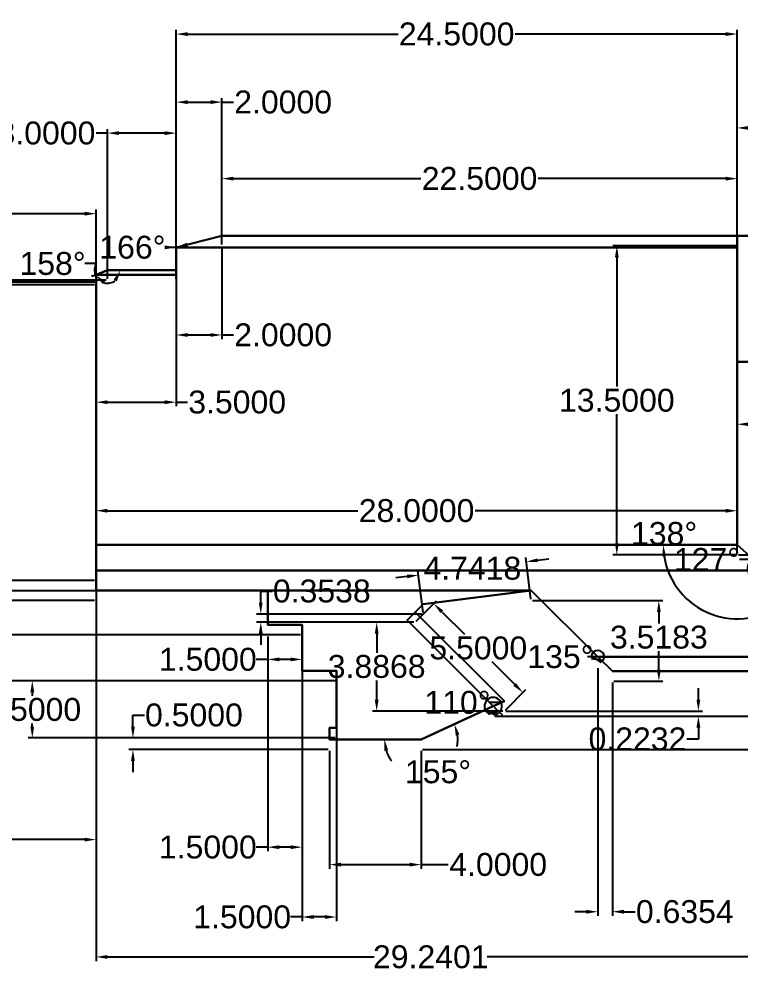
# Model space of a CAD drawing. Header units: inches. Extents: x 161 to 274, y 48 to 90.
# Drawn here: x 218.05 to 249.57, y 48.15 to 89.79 of the extents above; entities that cross this region are included whole.
import ezdxf

# ---------------------------------------------------------------- set-up
doc = ezdxf.new("R2010")
doc.units = ezdxf.units.IN
doc.header["$MEASUREMENT"] = 0
doc.layers.add('Barrel', color=120, linetype='Continuous')
doc.layers.add('Measurements', color=254, linetype='Continuous')
doc.styles.get("Standard").update_dxf_attribs({"font": 'arial.ttf'})
doc.dimstyles.get("Standard").update_dxf_attribs({"dimtxt": 1, "dimasz": 0.5, "dimexe": 0.18, "dimexo": 0.0625, "dimgap": 0.09, "dimtad": 0, "dimtih": 1, "dimtoh": 1, "dimdec": 4, "dimzin": 0, "dimdsep": 46, "dimtxsty": 'Standard', "dimcen": 0.09, "dimadec": 0, "dimazin": 0, "dimtfac": 1, "dimtdec": 4, "dimtofl": 0, "dimtmove": 0, "dimatfit": 3, "dimfxl": 1, "dimtolj": 1, "dimtzin": 0, "dimarcsym": 0})

# ---------------------------------------------------------------- blocks, each defined once
blk = doc.blocks.new('*D2')
at = {"layer": 'Defpoints', "color": 0, "transparency": 16777216}
for p in [(161.41, 64.624, 17.115), (221.41, 64.624, 17.115), (221.41, 53.933)]:
    blk.add_point(p, dxfattribs=at)
at = {"layer": 'Measurements', "color": 0, "lineweight": -2, "transparency": 16777216}
for p, q in [((161.41, 64.561), (161.41, 53.753)), ((221.41, 64.561), (221.41, 53.753)), ((161.91, 53.933), (188.855, 53.933)), ((220.91, 53.933), (193.965, 53.933))]:
    blk.add_line(p, q, dxfattribs=at)
at = {"layer": 'Measurements', "color": 0, "transparency": 16777216}
for points in [[(161.91, 54.016), (161.91, 53.849), (161.41, 53.933)], [(220.91, 54.016), (220.91, 53.849), (221.41, 53.933)]]:
    blk.add_solid(points, dxfattribs=at)
at = {"layer": 'Measurements', "color": 0, "transparency": 16777216, "insert": (191.41, 53.933), "char_height": 1, "attachment_point": 5}
blk.add_mtext('\\A1;60.0000', dxfattribs=at)
blk = doc.blocks.new('*D4')
at = {"layer": 'Defpoints', "color": 0, "transparency": 16777216}
for p in [(221.41, 81.282), (161.41, 78.124, 17.115), (221.41, 78.124, 17.115)]:
    blk.add_point(p, dxfattribs=at)
at = {"layer": 'Measurements', "color": 0, "lineweight": -2, "transparency": 16777216}
for p, q in [((161.41, 78.186), (161.41, 81.462)), ((161.91, 81.282), (188.855, 81.282)), ((220.91, 81.282), (193.965, 81.282)), ((221.41, 78.186), (221.41, 81.462))]:
    blk.add_line(p, q, dxfattribs=at)
at = {"layer": 'Measurements', "color": 0, "transparency": 16777216}
for points in [[(161.91, 81.365), (161.91, 81.198), (161.41, 81.282)], [(220.91, 81.365), (220.91, 81.198), (221.41, 81.282)]]:
    blk.add_solid(points, dxfattribs=at)
at = {"layer": 'Measurements', "color": 0, "transparency": 16777216, "insert": (191.41, 81.282), "char_height": 1, "attachment_point": 5}
blk.add_mtext('\\A1;60.0000', dxfattribs=at)
blk = doc.blocks.new('*D5')
at = {"layer": 'Defpoints', "color": 0, "transparency": 16777216}
for p in [(221.91, 78.374, 17.115), (215.329, 78.174), (221.41, 78.174, 17.115)]:
    blk.add_point(p, dxfattribs=at)
at = {"layer": 'Measurements', "color": 0, "lineweight": -2, "transparency": 16777216}
for p, q in [((215.329, 78.874), (215.329, 79.374)), ((221.847, 78.374), (215.149, 78.374)), ((221.347, 78.174), (215.149, 78.174)), ((215.329, 77.674), (215.329, 77.174)), ((215.329, 77.174), (214.829, 77.174))]:
    blk.add_line(p, q, dxfattribs=at)
at = {"layer": 'Measurements', "color": 0, "transparency": 16777216}
for points in [[(215.246, 78.874), (215.413, 78.874), (215.329, 78.374)], [(215.246, 77.674), (215.413, 77.674), (215.329, 78.174)]]:
    blk.add_solid(points, dxfattribs=at)
at = {"layer": 'Measurements', "color": 0, "transparency": 16777216, "insert": (212.665, 77.174), "char_height": 1, "attachment_point": 5}
blk.add_mtext('\\A1;0.2000', dxfattribs=at)
blk = doc.blocks.new('*D6')
at = {"layer": 'Defpoints', "color": 0, "transparency": 16777216}
for p in [(221.91, 84.801), (221.91, 78.374, 17.115), (224.91, 78.374, 17.115)]:
    blk.add_point(p, dxfattribs=at)
at = {"layer": 'Measurements', "color": 0, "lineweight": -2, "transparency": 16777216}
for p, q in [((221.91, 78.436), (221.91, 84.981)), ((224.91, 78.436), (224.91, 84.981)), ((221.91, 84.801), (221.41, 84.801)), ((224.41, 84.801), (222.41, 84.801))]:
    blk.add_line(p, q, dxfattribs=at)
at = {"layer": 'Measurements', "color": 0, "transparency": 16777216}
for points in [[(222.41, 84.884), (222.41, 84.718), (221.91, 84.801)], [(224.41, 84.884), (224.41, 84.718), (224.91, 84.801)]]:
    blk.add_solid(points, dxfattribs=at)
at = {"layer": 'Measurements', "color": 0, "transparency": 16777216, "insert": (219.246, 84.801), "char_height": 1, "attachment_point": 5}
blk.add_mtext('\\A1;3.0000', dxfattribs=at)
blk = doc.blocks.new('*D7')
at = {"layer": 'Defpoints', "color": 0, "transparency": 16777216}
for p in [(226.91, 79.874, 17.115), (224.91, 79.374, 17.115), (226.91, 75.982)]:
    blk.add_point(p, dxfattribs=at)
at = {"layer": 'Measurements', "color": 0, "lineweight": -2, "transparency": 16777216}
for p, q in [((226.91, 79.811), (226.91, 75.802)), ((224.91, 79.311), (224.91, 75.802)), ((225.41, 75.982), (226.41, 75.982)), ((226.91, 75.982), (227.41, 75.982))]:
    blk.add_line(p, q, dxfattribs=at)
at = {"layer": 'Measurements', "color": 0, "transparency": 16777216}
for points in [[(225.41, 76.065), (225.41, 75.899), (224.91, 75.982)], [(226.41, 76.065), (226.41, 75.899), (226.91, 75.982)]]:
    blk.add_solid(points, dxfattribs=at)
at = {"layer": 'Measurements', "color": 0, "transparency": 16777216, "insert": (229.582, 75.982), "char_height": 1, "attachment_point": 5}
blk.add_mtext('\\A1;2.0000', dxfattribs=at)
blk = doc.blocks.new('*D8')
at = {"layer": 'Defpoints', "color": 0, "transparency": 16777216}
for p in [(221.41, 78.174, 17.115), (224.91, 78.174, 17.115), (224.91, 73.045)]:
    blk.add_point(p, dxfattribs=at)
at = {"layer": 'Measurements', "color": 0, "lineweight": -2, "transparency": 16777216}
for p, q in [((221.41, 78.111), (221.41, 72.865)), ((224.91, 78.111), (224.91, 72.865)), ((221.91, 73.045), (224.41, 73.045)), ((224.91, 73.045), (225.41, 73.045))]:
    blk.add_line(p, q, dxfattribs=at)
at = {"layer": 'Measurements', "color": 0, "transparency": 16777216}
for points in [[(221.91, 73.128), (221.91, 72.962), (221.41, 73.045)], [(224.41, 73.128), (224.41, 72.962), (224.91, 73.045)]]:
    blk.add_solid(points, dxfattribs=at)
at = {"layer": 'Measurements', "color": 0, "transparency": 16777216, "insert": (227.574, 73.045), "char_height": 1, "attachment_point": 5}
blk.add_mtext('\\A1;3.5000', dxfattribs=at)
blk = doc.blocks.new('*D9')
at = {"layer": 'Defpoints', "color": 0, "transparency": 16777216}
for p in [(249.41, 89.13), (224.91, 79.374, 17.115), (249.41, 79.374, 17.115)]:
    blk.add_point(p, dxfattribs=at)
at = {"layer": 'Measurements', "color": 0, "lineweight": -2, "transparency": 16777216}
for p, q in [((224.91, 79.436), (224.91, 89.31)), ((225.41, 89.13), (234.599, 89.13)), ((248.91, 89.13), (239.721, 89.13)), ((249.41, 79.436), (249.41, 89.31))]:
    blk.add_line(p, q, dxfattribs=at)
at = {"layer": 'Measurements', "color": 0, "transparency": 16777216}
for points in [[(225.41, 89.213), (225.41, 89.046), (224.91, 89.13)], [(248.91, 89.213), (248.91, 89.046), (249.41, 89.13)]]:
    blk.add_solid(points, dxfattribs=at)
at = {"layer": 'Measurements', "color": 0, "transparency": 16777216, "insert": (237.16, 89.13), "char_height": 1, "attachment_point": 5}
blk.add_mtext('\\A1;24.5000', dxfattribs=at)
blk = doc.blocks.new('*D10')
at = {"layer": 'Defpoints', "color": 0, "transparency": 16777216}
for p in [(226.91, 86.156), (226.91, 79.874, 17.115), (224.91, 79.374, 17.115)]:
    blk.add_point(p, dxfattribs=at)
at = {"layer": 'Measurements', "color": 0, "lineweight": -2, "transparency": 16777216}
for p, q in [((224.91, 79.436), (224.91, 86.336)), ((226.91, 79.936), (226.91, 86.336)), ((225.41, 86.156), (226.41, 86.156)), ((226.91, 86.156), (227.41, 86.156))]:
    blk.add_line(p, q, dxfattribs=at)
at = {"layer": 'Measurements', "color": 0, "transparency": 16777216}
for points in [[(225.41, 86.24), (225.41, 86.073), (224.91, 86.156)], [(226.41, 86.24), (226.41, 86.073), (226.91, 86.156)]]:
    blk.add_solid(points, dxfattribs=at)
at = {"layer": 'Measurements', "color": 0, "transparency": 16777216, "insert": (229.582, 86.156), "char_height": 1, "attachment_point": 5}
blk.add_mtext('\\A1;2.0000', dxfattribs=at)
blk = doc.blocks.new('*D11')
at = {"layer": 'Defpoints', "color": 0, "transparency": 16777216}
for p in [(226.91, 82.814), (226.91, 79.874, 17.115), (249.41, 79.874, 17.115)]:
    blk.add_point(p, dxfattribs=at)
at = {"layer": 'Measurements', "color": 0, "lineweight": -2, "transparency": 16777216}
for p, q in [((226.91, 79.936), (226.91, 82.994)), ((249.41, 79.936), (249.41, 82.994)), ((227.41, 82.814), (235.599, 82.814)), ((248.91, 82.814), (240.721, 82.814))]:
    blk.add_line(p, q, dxfattribs=at)
at = {"layer": 'Measurements', "color": 0, "transparency": 16777216}
for points in [[(227.41, 82.897), (227.41, 82.73), (226.91, 82.814)], [(248.91, 82.897), (248.91, 82.73), (249.41, 82.814)]]:
    blk.add_solid(points, dxfattribs=at)
at = {"layer": 'Measurements', "color": 0, "transparency": 16777216, "insert": (238.16, 82.814), "char_height": 1, "attachment_point": 5}
blk.add_mtext('\\A1;22.5000', dxfattribs=at)
blk = doc.blocks.new('*D12')
at = {"layer": 'Defpoints', "color": 0, "transparency": 16777216}
for p in [(252.41, 85.029), (249.41, 79.874, 17.115), (252.41, 79.874, 17.115)]:
    blk.add_point(p, dxfattribs=at)
at = {"layer": 'Measurements', "color": 0, "lineweight": -2, "transparency": 16777216}
for p, q in [((249.41, 79.936), (249.41, 85.209)), ((249.91, 85.029), (251.91, 85.029)), ((252.41, 79.936), (252.41, 85.209)), ((252.41, 85.029), (252.91, 85.029))]:
    blk.add_line(p, q, dxfattribs=at)
at = {"layer": 'Measurements', "color": 0, "transparency": 16777216}
for points in [[(249.91, 85.112), (249.91, 84.945), (249.41, 85.029)], [(251.91, 85.112), (251.91, 84.945), (252.41, 85.029)]]:
    blk.add_solid(points, dxfattribs=at)
at = {"layer": 'Measurements', "color": 0, "transparency": 16777216, "insert": (255.074, 85.029), "char_height": 1, "attachment_point": 5}
blk.add_mtext('\\A1;3.0000', dxfattribs=at)
blk = doc.blocks.new('*D16')
at = {"layer": 'Defpoints', "color": 0, "transparency": 16777216}
for p in [(249.41, 74.374, 17.115), (251.41, 74.374, 17.115), (251.41, 72.081)]:
    blk.add_point(p, dxfattribs=at)
at = {"layer": 'Measurements', "color": 0, "lineweight": -2, "transparency": 16777216}
for p, q in [((249.41, 74.311), (249.41, 71.901)), ((251.41, 74.311), (251.41, 71.901)), ((249.91, 72.081), (250.91, 72.081)), ((251.41, 72.081), (251.91, 72.081))]:
    blk.add_line(p, q, dxfattribs=at)
at = {"layer": 'Measurements', "color": 0, "transparency": 16777216}
for points in [[(249.91, 72.164), (249.91, 71.998), (249.41, 72.081)], [(250.91, 72.164), (250.91, 71.998), (251.41, 72.081)]]:
    blk.add_solid(points, dxfattribs=at)
at = {"layer": 'Measurements', "color": 0, "transparency": 16777216, "insert": (254.082, 72.081), "char_height": 1, "attachment_point": 5}
blk.add_mtext('\\A1;2.0000', dxfattribs=at)
blk = doc.blocks.new('*D17')
at = {"layer": 'Defpoints', "color": 0, "transparency": 16777216}
for p in [(249.41, 79.874), (244.155, 66.374), (249.41, 66.374, 17.115)]:
    blk.add_point(p, dxfattribs=at)
at = {"layer": 'Measurements', "color": 0, "lineweight": -2, "transparency": 16777216}
for p, q in [((249.347, 79.874), (243.975, 79.874)), ((244.155, 79.374), (244.155, 73.725)), ((244.155, 66.874), (244.155, 72.523)), ((249.347, 66.374), (243.975, 66.374))]:
    blk.add_line(p, q, dxfattribs=at)
at = {"layer": 'Measurements', "color": 0, "transparency": 16777216}
for points in [[(244.072, 79.374), (244.238, 79.374), (244.155, 79.874)], [(244.072, 66.874), (244.238, 66.874), (244.155, 66.374)]]:
    blk.add_solid(points, dxfattribs=at)
at = {"layer": 'Measurements', "color": 0, "transparency": 16777216, "insert": (244.155, 73.124), "char_height": 1, "attachment_point": 5}
blk.add_mtext('\\A1;13.5000', dxfattribs=at)
blk = doc.blocks.new('*D18')
at = {"layer": 'Defpoints', "color": 0, "transparency": 16777216}
for p in [(249.41, 68.303), (221.41, 66.374, 17.115), (249.41, 66.374, 17.115)]:
    blk.add_point(p, dxfattribs=at)
at = {"layer": 'Measurements', "color": 0, "lineweight": -2, "transparency": 16777216}
for p, q in [((221.41, 66.436), (221.41, 68.483)), ((221.91, 68.303), (232.849, 68.303)), ((248.91, 68.303), (237.971, 68.303)), ((249.41, 66.436), (249.41, 68.483))]:
    blk.add_line(p, q, dxfattribs=at)
at = {"layer": 'Measurements', "color": 0, "transparency": 16777216}
for points in [[(221.91, 68.386), (221.91, 68.219), (221.41, 68.303)], [(248.91, 68.386), (248.91, 68.219), (249.41, 68.303)]]:
    blk.add_solid(points, dxfattribs=at)
at = {"layer": 'Measurements', "color": 0, "transparency": 16777216, "insert": (235.41, 68.303), "char_height": 1, "attachment_point": 5}
blk.add_mtext('\\A1;28.0000', dxfattribs=at)
blk = doc.blocks.new('*D19')
at = {"layer": 'Defpoints', "color": 0, "transparency": 16777216}
for p in [(221.41, 65.261, 17.115), (250.65, 65.261, 17.115), (250.65, 48.807)]:
    blk.add_point(p, dxfattribs=at)
at = {"layer": 'Measurements', "color": 0, "lineweight": -2, "transparency": 16777216}
for p, q in [((221.41, 65.198), (221.41, 48.627)), ((250.65, 65.198), (250.65, 48.627)), ((221.91, 48.807), (233.564, 48.807)), ((250.15, 48.807), (238.496, 48.807))]:
    blk.add_line(p, q, dxfattribs=at)
at = {"layer": 'Measurements', "color": 0, "transparency": 16777216}
for points in [[(221.91, 48.89), (221.91, 48.723), (221.41, 48.807)], [(250.15, 48.89), (250.15, 48.723), (250.65, 48.807)]]:
    blk.add_solid(points, dxfattribs=at)
at = {"layer": 'Measurements', "color": 0, "transparency": 16777216, "insert": (236.03, 48.807), "char_height": 1, "attachment_point": 5}
blk.add_mtext('\\A1;29.2401', dxfattribs=at)
blk = doc.blocks.new('*D20')
at = {"layer": 'Defpoints', "color": 0, "transparency": 16777216}
for p in [(249.41, 66.374, 17.115), (250.65, 65.261, 17.115), (262.549, 65.261)]:
    blk.add_point(p, dxfattribs=at)
at = {"layer": 'Measurements', "color": 0, "lineweight": -2, "transparency": 16777216}
for p, q in [((262.549, 66.874), (262.549, 67.374)), ((249.472, 66.374), (262.729, 66.374)), ((250.712, 65.261), (262.729, 65.261)), ((262.549, 64.761), (262.549, 64.261)), ((262.549, 64.261), (262.049, 64.261))]:
    blk.add_line(p, q, dxfattribs=at)
at = {"layer": 'Measurements', "color": 0, "transparency": 16777216}
for points in [[(262.466, 66.874), (262.632, 66.874), (262.549, 66.374)], [(262.466, 64.761), (262.632, 64.761), (262.549, 65.261)]]:
    blk.add_solid(points, dxfattribs=at)
at = {"layer": 'Measurements', "color": 0, "transparency": 16777216, "insert": (259.931, 64.261), "char_height": 1, "attachment_point": 5}
blk.add_mtext('\\A1;1.1133', dxfattribs=at)
blk = doc.blocks.new('*D24')
at = {"layer": 'Defpoints', "color": 0, "transparency": 16777216}
for p in [(243.325, 61.484, 17.115), (243.961, 60.856, 17.119), (243.961, 50.781)]:
    blk.add_point(p, dxfattribs=at)
at = {"layer": 'Measurements', "color": 0, "lineweight": -2, "transparency": 16777216}
for p, q in [((243.325, 61.421), (243.325, 50.601)), ((243.961, 60.793), (243.961, 50.601)), ((242.825, 50.781), (242.325, 50.781)), ((244.461, 50.781), (244.961, 50.781))]:
    blk.add_line(p, q, dxfattribs=at)
at = {"layer": 'Measurements', "color": 0, "transparency": 16777216}
for points in [[(242.825, 50.865), (242.825, 50.698), (243.325, 50.781)], [(244.461, 50.865), (244.461, 50.698), (243.961, 50.781)]]:
    blk.add_solid(points, dxfattribs=at)
at = {"layer": 'Measurements', "color": 0, "transparency": 16777216, "insert": (247.124, 50.781), "char_height": 1, "attachment_point": 5}
blk.add_mtext('\\A1;0.6354', dxfattribs=at)
blk = doc.blocks.new('*D27')
at = {"layer": 'Defpoints', "color": 0, "transparency": 16777216}
for p in [(240.41, 64.374, 17.115), (243.961, 60.856, 17.119), (245.99, 60.856)]:
    blk.add_point(p, dxfattribs=at)
at = {"layer": 'Measurements', "color": 0, "lineweight": -2, "transparency": 16777216}
for p, q in [((240.472, 64.374), (246.17, 64.374)), ((245.99, 63.874), (245.99, 63.374)), ((245.99, 61.356), (245.99, 62.172)), ((244.023, 60.856), (246.17, 60.856))]:
    blk.add_line(p, q, dxfattribs=at)
at = {"layer": 'Measurements', "color": 0, "transparency": 16777216}
for points in [[(245.907, 63.874), (246.074, 63.874), (245.99, 64.374)], [(245.907, 61.356), (246.074, 61.356), (245.99, 60.856)]]:
    blk.add_solid(points, dxfattribs=at)
at = {"layer": 'Measurements', "color": 0, "transparency": 16777216, "insert": (245.99, 62.773), "char_height": 1, "attachment_point": 5}
blk.add_mtext('\\A1;3.5183', dxfattribs=at)
blk = doc.blocks.new('*D28')
at = {"layer": 'Defpoints', "color": 0, "transparency": 16777216}
for p in [(203.476, 65.261), (221.41, 65.261, 17.115), (221.41, 64.374, 17.115)]:
    blk.add_point(p, dxfattribs=at)
at = {"layer": 'Measurements', "color": 0, "lineweight": -2, "transparency": 16777216}
for p, q in [((203.476, 65.761), (203.476, 66.261)), ((203.476, 66.261), (203.976, 66.261)), ((221.347, 65.261), (203.296, 65.261)), ((221.347, 64.374), (203.296, 64.374)), ((203.476, 63.874), (203.476, 63.374))]:
    blk.add_line(p, q, dxfattribs=at)
at = {"layer": 'Measurements', "color": 0, "transparency": 16777216}
for points in [[(203.393, 65.761), (203.559, 65.761), (203.476, 65.261)], [(203.393, 63.874), (203.559, 63.874), (203.476, 64.374)]]:
    blk.add_solid(points, dxfattribs=at)
at = {"layer": 'Measurements', "color": 0, "transparency": 16777216, "insert": (206.142, 66.261), "char_height": 1, "attachment_point": 5}
blk.add_mtext('\\A1;0.8867', dxfattribs=at)
blk = doc.blocks.new('*D30')
at = {"layer": 'Defpoints', "color": 0, "transparency": 16777216}
for p in [(228.91, 62.874), (230.41, 62.874, 17.116), (228.91, 61.806)]:
    blk.add_point(p, dxfattribs=at)
at = {"layer": 'Measurements', "color": 0, "lineweight": -2, "transparency": 16777216}
for p, q in [((228.91, 62.811), (228.91, 61.626)), ((230.41, 62.811), (230.41, 61.626)), ((228.91, 61.806), (228.41, 61.806)), ((229.91, 61.806), (229.41, 61.806))]:
    blk.add_line(p, q, dxfattribs=at)
at = {"layer": 'Measurements', "color": 0, "transparency": 16777216}
for points in [[(229.41, 61.89), (229.41, 61.723), (228.91, 61.806)], [(229.91, 61.89), (229.91, 61.723), (230.41, 61.806)]]:
    blk.add_solid(points, dxfattribs=at)
at = {"layer": 'Measurements', "color": 0, "transparency": 16777216, "insert": (226.293, 61.806), "char_height": 1, "attachment_point": 5}
blk.add_mtext('\\A1;1.5000', dxfattribs=at)
blk = doc.blocks.new('*D31')
at = {"layer": 'Defpoints', "color": 0, "transparency": 16777216}
for p in [(210.606, 62.874), (230.41, 62.874, 17.116), (230.41, 60.874, 17.116)]:
    blk.add_point(p, dxfattribs=at)
at = {"layer": 'Measurements', "color": 0, "lineweight": -2, "transparency": 16777216}
for p, q in [((210.606, 63.374), (210.606, 63.874)), ((230.347, 62.874), (210.426, 62.874)), ((230.347, 60.874), (210.426, 60.874)), ((210.606, 60.374), (210.606, 59.874))]:
    blk.add_line(p, q, dxfattribs=at)
at = {"layer": 'Measurements', "color": 0, "transparency": 16777216}
for points in [[(210.523, 63.374), (210.69, 63.374), (210.606, 62.874)], [(210.523, 60.374), (210.69, 60.374), (210.606, 60.874)]]:
    blk.add_solid(points, dxfattribs=at)
at = {"layer": 'Measurements', "color": 0, "transparency": 16777216, "insert": (210.606, 61.874), "char_height": 1, "attachment_point": 5}
blk.add_mtext('\\A1;2.0000', dxfattribs=at)
blk = doc.blocks.new('*D32')
at = {"layer": 'Defpoints', "color": 0, "transparency": 16777216}
for p in [(228.91, 62.874, 17.116), (230.41, 62.874, 17.116), (230.41, 53.602)]:
    blk.add_point(p, dxfattribs=at)
at = {"layer": 'Measurements', "color": 0, "lineweight": -2, "transparency": 16777216}
for p, q in [((228.91, 62.811), (228.91, 53.422)), ((230.41, 62.811), (230.41, 53.422)), ((228.91, 53.602), (228.41, 53.602)), ((229.91, 53.602), (229.41, 53.602))]:
    blk.add_line(p, q, dxfattribs=at)
at = {"layer": 'Measurements', "color": 0, "transparency": 16777216}
for points in [[(229.41, 53.685), (229.41, 53.518), (228.91, 53.602)], [(229.91, 53.685), (229.91, 53.518), (230.41, 53.602)]]:
    blk.add_solid(points, dxfattribs=at)
at = {"layer": 'Measurements', "color": 0, "transparency": 16777216, "insert": (226.293, 53.602), "char_height": 1, "attachment_point": 5}
blk.add_mtext('\\A1;1.5000', dxfattribs=at)
blk = doc.blocks.new('*D33')
at = {"layer": 'Defpoints', "color": 0, "transparency": 16777216}
for p in [(230.41, 60.874), (231.91, 60.874, 17.116), (231.91, 50.551)]:
    blk.add_point(p, dxfattribs=at)
at = {"layer": 'Measurements', "color": 0, "lineweight": -2, "transparency": 16777216}
for p, q in [((230.41, 60.811), (230.41, 50.371)), ((231.91, 60.811), (231.91, 50.371)), ((230.41, 50.551), (229.91, 50.551)), ((231.41, 50.551), (230.91, 50.551))]:
    blk.add_line(p, q, dxfattribs=at)
at = {"layer": 'Measurements', "color": 0, "transparency": 16777216}
for points in [[(230.91, 50.634), (230.91, 50.468), (230.41, 50.551)], [(231.41, 50.634), (231.41, 50.468), (231.91, 50.551)]]:
    blk.add_solid(points, dxfattribs=at)
at = {"layer": 'Measurements', "color": 0, "transparency": 16777216, "insert": (227.793, 50.551), "char_height": 1, "attachment_point": 5}
blk.add_mtext('\\A1;1.5000', dxfattribs=at)
blk = doc.blocks.new('*D34')
at = {"layer": 'Defpoints', "color": 0, "transparency": 16777216}
for p in [(218.627, 60.874), (231.91, 60.874, 17.116), (231.91, 58.374, 17.116)]:
    blk.add_point(p, dxfattribs=at)
at = {"layer": 'Measurements', "color": 0, "lineweight": -2, "transparency": 16777216}
for p, q in [((231.847, 60.874), (218.447, 60.874)), ((218.627, 60.374), (218.627, 60.213)), ((218.627, 58.874), (218.627, 59.012)), ((231.847, 58.374), (218.447, 58.374))]:
    blk.add_line(p, q, dxfattribs=at)
at = {"layer": 'Measurements', "color": 0, "transparency": 16777216}
for points in [[(218.543, 60.374), (218.71, 60.374), (218.627, 60.874)], [(218.543, 58.874), (218.71, 58.874), (218.627, 58.374)]]:
    blk.add_solid(points, dxfattribs=at)
at = {"layer": 'Measurements', "color": 0, "transparency": 16777216, "insert": (218.627, 59.613), "char_height": 1, "attachment_point": 5}
blk.add_mtext('\\A1;2.5000', dxfattribs=at)
blk = doc.blocks.new('*D35')
at = {"layer": 'Defpoints', "color": 0, "transparency": 16777216}
for p in [(223.022, 58.374), (231.61, 58.374, 17.116), (231.61, 57.874, 17.116)]:
    blk.add_point(p, dxfattribs=at)
at = {"layer": 'Measurements', "color": 0, "lineweight": -2, "transparency": 16777216}
for p, q in [((223.022, 58.874), (223.022, 59.374)), ((223.022, 59.374), (223.522, 59.374)), ((231.547, 58.374), (222.842, 58.374)), ((231.547, 57.874), (222.842, 57.874)), ((223.022, 57.374), (223.022, 56.874))]:
    blk.add_line(p, q, dxfattribs=at)
at = {"layer": 'Measurements', "color": 0, "transparency": 16777216}
for points in [[(222.939, 58.874), (223.105, 58.874), (223.022, 58.374)], [(222.939, 57.374), (223.105, 57.374), (223.022, 57.874)]]:
    blk.add_solid(points, dxfattribs=at)
at = {"layer": 'Measurements', "color": 0, "transparency": 16777216, "insert": (225.686, 59.374), "char_height": 1, "attachment_point": 5}
blk.add_mtext('\\A1;0.5000', dxfattribs=at)
blk = doc.blocks.new('*D36')
at = {"layer": 'Defpoints', "color": 0, "transparency": 16777216}
for p in [(231.61, 57.874, 17.116), (235.61, 57.874, 17.116), (235.61, 52.84)]:
    blk.add_point(p, dxfattribs=at)
at = {"layer": 'Measurements', "color": 0, "lineweight": -2, "transparency": 16777216}
for p, q in [((231.61, 57.811), (231.61, 52.66)), ((235.61, 57.811), (235.61, 52.66)), ((232.11, 52.84), (235.11, 52.84)), ((235.61, 52.84), (236.789, 52.84))]:
    blk.add_line(p, q, dxfattribs=at)
at = {"layer": 'Measurements', "color": 0, "transparency": 16777216}
for points in [[(232.11, 52.923), (232.11, 52.756), (231.61, 52.84)], [(235.11, 52.923), (235.11, 52.756), (235.61, 52.84)]]:
    blk.add_solid(points, dxfattribs=at)
at = {"layer": 'Measurements', "color": 0, "transparency": 16777216, "insert": (238.973, 52.84), "char_height": 1, "attachment_point": 5}
blk.add_mtext('\\A1;4.0000', dxfattribs=at)
blk = doc.blocks.new('*D37')
at = {"layer": 'Defpoints', "color": 0, "transparency": 16777216}
for p in [(238.758, 59.326, 17.116), (253.653, 59.326), (235.61, 57.874, 17.116)]:
    blk.add_point(p, dxfattribs=at)
at = {"layer": 'Measurements', "color": 0, "lineweight": -2, "transparency": 16777216}
for p, q in [((253.653, 59.826), (253.653, 60.326)), ((238.821, 59.326), (253.833, 59.326)), ((235.672, 57.874), (253.833, 57.874)), ((253.653, 57.374), (253.653, 56.874))]:
    blk.add_line(p, q, dxfattribs=at)
at = {"layer": 'Measurements', "color": 0, "transparency": 16777216}
for points in [[(253.57, 59.826), (253.737, 59.826), (253.653, 59.326)], [(253.57, 57.374), (253.737, 57.374), (253.653, 57.874)]]:
    blk.add_solid(points, dxfattribs=at)
at = {"layer": 'Measurements', "color": 0, "transparency": 16777216, "insert": (253.653, 58.635), "char_height": 1, "attachment_point": 5}
blk.add_mtext('\\A1;1.4517', dxfattribs=at)
blk = doc.blocks.new('*D38')
at = {"layer": 'Defpoints', "color": 0, "transparency": 16777216}
for p in [(239.242, 59.549, 17.116), (247.717, 59.549), (238.758, 59.326, 17.116)]:
    blk.add_point(p, dxfattribs=at)
at = {"layer": 'Measurements', "color": 0, "lineweight": -2, "transparency": 16777216}
for p, q in [((247.717, 60.049), (247.717, 60.549)), ((239.305, 59.549), (247.897, 59.549)), ((238.821, 59.326), (247.897, 59.326)), ((247.717, 58.826), (247.717, 58.326)), ((247.717, 58.326), (247.217, 58.326))]:
    blk.add_line(p, q, dxfattribs=at)
at = {"layer": 'Measurements', "color": 0, "transparency": 16777216}
for points in [[(247.633, 60.049), (247.8, 60.049), (247.717, 59.549)], [(247.633, 58.826), (247.8, 58.826), (247.717, 59.326)]]:
    blk.add_solid(points, dxfattribs=at)
at = {"layer": 'Measurements', "color": 0, "transparency": 16777216, "insert": (245.056, 58.326), "char_height": 1, "attachment_point": 5}
blk.add_mtext('\\A1;0.2232', dxfattribs=at)
blk = doc.blocks.new('*D39')
at = {"layer": 'Defpoints', "color": 0, "transparency": 16777216}
for p in [(235.351, 63.436, 17.116), (233.667, 59.549), (239.242, 59.549, 17.116)]:
    blk.add_point(p, dxfattribs=at)
at = {"layer": 'Measurements', "color": 0, "lineweight": -2, "transparency": 16777216}
for p, q in [((235.288, 63.436), (233.487, 63.436)), ((233.667, 62.936), (233.667, 62.093)), ((233.667, 60.049), (233.667, 60.891)), ((239.18, 59.549), (233.487, 59.549))]:
    blk.add_line(p, q, dxfattribs=at)
at = {"layer": 'Measurements', "color": 0, "transparency": 16777216}
for points in [[(233.584, 62.936), (233.751, 62.936), (233.667, 63.436)], [(233.584, 60.049), (233.751, 60.049), (233.667, 59.549)]]:
    blk.add_solid(points, dxfattribs=at)
at = {"layer": 'Measurements', "color": 0, "transparency": 16777216, "insert": (233.667, 61.492), "char_height": 1, "attachment_point": 5}
blk.add_mtext('\\A1;3.8868', dxfattribs=at)
blk = doc.blocks.new('*D40')
at = {"layer": 'Defpoints', "color": 0, "transparency": 16777216}
for p in [(235.704, 63.789, 17.116), (228.604, 63.436), (235.351, 63.436, 17.116)]:
    blk.add_point(p, dxfattribs=at)
at = {"layer": 'Measurements', "color": 0, "lineweight": -2, "transparency": 16777216}
for p, q in [((228.604, 64.289), (228.604, 64.789)), ((228.604, 64.789), (229.104, 64.789)), ((235.642, 63.789), (228.424, 63.789)), ((235.288, 63.436), (228.424, 63.436)), ((228.604, 62.936), (228.604, 62.436))]:
    blk.add_line(p, q, dxfattribs=at)
at = {"layer": 'Measurements', "color": 0, "transparency": 16777216}
for points in [[(228.52, 64.289), (228.687, 64.289), (228.604, 63.789)], [(228.52, 62.936), (228.687, 62.936), (228.604, 63.436)]]:
    blk.add_solid(points, dxfattribs=at)
at = {"layer": 'Measurements', "color": 0, "transparency": 16777216, "insert": (231.27, 64.789), "char_height": 1, "attachment_point": 5}
blk.add_mtext('\\A1;0.3538', dxfattribs=at)
blk = doc.blocks.new('*D43')
at = {"layer": 'Defpoints', "color": 0, "transparency": 16777216}
for p in [(221.41, 66.811, 17.115), (249.41, 66.811, 17.115), (249.41, 66.811, 17.115), (250.65, 65.698, 17.115), (249.526, 63.585)]:
    blk.add_point(p, dxfattribs=at)
at = {"layer": 'Measurements', "color": 0, "lineweight": -2, "transparency": 16777216}
blk.add_line((250.696, 65.656), (251.946, 64.534), dxfattribs=at)
blk.add_arc((249.41, 66.811), 3.228, 188.8829, 309.2003, dxfattribs=at)
at = {"layer": 'Measurements', "color": 0, "transparency": 16777216}
for points in [[(246.137, 66.306), (246.303, 66.319), (246.182, 66.811)], [(251.393, 64.37), (251.508, 64.249), (251.812, 64.655)]]:
    blk.add_solid(points, dxfattribs=at)
at = {"layer": 'Measurements', "color": 0, "transparency": 16777216, "insert": (246.219, 67.302), "char_height": 1, "attachment_point": 5}
blk.add_mtext('\\A1;138°', dxfattribs=at)
blk = doc.blocks.new('*D44')
at = {"layer": 'Defpoints', "color": 0, "transparency": 16777216}
for p in [(221.41, 65.698, 17.115), (250.65, 65.698, 17.115), (250.65, 65.698, 17.115), (250.575, 64.902), (252.461, 63.291, 17.115)]:
    blk.add_point(p, dxfattribs=at)
at = {"layer": 'Measurements', "color": 0, "lineweight": -2, "transparency": 16777216}
blk.add_line((250.007, 66.173), (249.507, 66.173), dxfattribs=at)
for start, end in [(143.5625, 180), (216.4375, 270.5146)]:
    blk.add_arc((250.65, 65.698), 0.8, start, end, dxfattribs=at)
at = {"layer": 'Measurements', "color": 0, "transparency": 16777216}
for points in [[(249.927, 65.197), (250.086, 65.249), (249.85, 65.698)], [(250.63, 64.977), (250.684, 64.819), (251.131, 65.059)]]:
    blk.add_solid(points, dxfattribs=at)
at = {"layer": 'Measurements', "color": 0, "transparency": 16777216, "insert": (248.094, 66.173), "char_height": 1, "attachment_point": 5}
blk.add_mtext('\\A1;127°', dxfattribs=at)
blk = doc.blocks.new('*D45')
at = {"layer": 'Defpoints', "color": 0, "transparency": 16777216}
for p in [(226.91, 80.311, 17.115), (224.91, 79.811), (224.91, 79.811, 17.115), (224.91, 79.811, 17.115), (249.41, 79.811, 17.115)]:
    blk.add_point(p, dxfattribs=at)
at = {"layer": 'Measurements', "color": 0, "lineweight": -2, "transparency": 16777216}
blk.add_line((224.91, 79.811), (224.41, 79.811), dxfattribs=at)
at = {"layer": 'Measurements', "color": 0, "transparency": 16777216}
for points in [[(225.415, 79.852), (225.375, 80.013), (224.91, 79.811)], [(224.41, 79.895), (224.41, 79.728), (224.91, 79.811)]]:
    blk.add_solid(points, dxfattribs=at)
at = {"layer": 'Measurements', "color": 0, "transparency": 16777216, "insert": (222.998, 79.811), "char_height": 1, "attachment_point": 5}
blk.add_mtext('\\A1;166°', dxfattribs=at)
blk = doc.blocks.new('*D46')
at = {"layer": 'Defpoints', "color": 0, "transparency": 16777216}
for p in [(221.91, 78.811, 17.115), (221.91, 78.811, 17.115), (224.91, 78.811, 17.115), (221.41, 78.611, 17.115), (222.252, 78.362)]:
    blk.add_point(p, dxfattribs=at)
at = {"layer": 'Measurements', "color": 0, "lineweight": -2, "transparency": 16777216}
for p, q in [((221.425, 79.1), (220.925, 79.1)), ((221.352, 78.588), (221.218, 78.535))]:
    blk.add_line(p, q, dxfattribs=at)
for start, end in [(149.241, 201.8014), (254.3618, 307.4396)]:
    blk.add_arc((221.91, 78.811), 0.565, start, end, dxfattribs=at)
at = {"layer": 'Measurements', "color": 0, "transparency": 16777216}
for points in [[(222.178, 78.4), (222.328, 78.326), (222.475, 78.811)], [(221.702, 78.206), (221.813, 78.33), (221.386, 78.602)]]:
    blk.add_solid(points, dxfattribs=at)
at = {"layer": 'Measurements', "color": 0, "transparency": 16777216, "insert": (219.512, 79.1), "char_height": 1, "attachment_point": 5}
blk.add_mtext('\\A1;158°', dxfattribs=at)
blk = doc.blocks.new('*D47')
at = {"layer": 'Defpoints', "color": 0, "transparency": 16777216}
for p in [(234.998, 63.519, 17.116), (238.758, 59.763, 17.116), (238.758, 59.763, 17.116), (238.813, 59.385), (235.61, 58.311, 17.116)]:
    blk.add_point(p, dxfattribs=at)
at = {"layer": 'Measurements', "color": 0, "lineweight": -2, "transparency": 16777216}
for p, q in [((239.105, 59.923), (238.605, 59.923)), ((238.802, 59.719), (239.156, 59.366))]:
    blk.add_line(p, q, dxfattribs=at)
for start, end in [(24.7544, 204.7544), (286.5305, 233.2577)]:
    blk.add_arc((238.758, 59.763), 0.382, start, end, dxfattribs=at)
at = {"layer": 'Measurements', "color": 0, "transparency": 16777216}
for points in [[(238.833, 59.321), (238.901, 59.473), (238.411, 59.603)], [(238.524, 59.54), (238.536, 59.374), (239.028, 59.493)]]:
    blk.add_solid(points, dxfattribs=at)
at = {"layer": 'Measurements', "color": 0, "transparency": 16777216, "insert": (237.193, 59.923), "char_height": 1, "attachment_point": 5}
blk.add_mtext('\\A1;110°', dxfattribs=at)
blk = doc.blocks.new('*D48')
at = {"layer": 'Defpoints', "color": 0, "transparency": 16777216}
for p in [(243.325, 61.921, 17.115), (243.325, 61.921, 17.115), (243.326, 61.643), (252.461, 61.921, 17.115), (243.961, 61.293, 17.119)]:
    blk.add_point(p, dxfattribs=at)
at = {"layer": 'Measurements', "color": 0, "lineweight": -2, "transparency": 16777216}
for p, q in [((243.263, 61.921), (242.867, 61.921)), ((243.604, 61.921), (243.104, 61.921))]:
    blk.add_line(p, q, dxfattribs=at)
for start, end in [(360, 180), (307.7383, 187.5976)]:
    blk.add_arc((243.325, 61.921), 0.278, start, end, dxfattribs=at)
at = {"layer": 'Measurements', "color": 0, "transparency": 16777216}
for points in [[(243.076, 61.963), (243.023, 61.805), (243.523, 61.725)], [(243.459, 61.626), (243.532, 61.776), (243.047, 61.921)]]:
    blk.add_solid(points, dxfattribs=at)
at = {"layer": 'Measurements', "color": 0, "transparency": 16777216, "insert": (241.691, 61.921), "char_height": 1, "attachment_point": 5}
blk.add_mtext('\\A1;135°', dxfattribs=at)
blk = doc.blocks.new('*D49')
at = {"layer": 'Defpoints', "color": 0, "transparency": 16777216}
for p in [(234.618, 59.569), (238.758, 59.763, 17.116), (231.61, 58.311, 17.116), (235.61, 58.311, 17.116), (235.61, 58.311, 17.116)]:
    blk.add_point(p, dxfattribs=at)
at = {"layer": 'Measurements', "color": 0, "lineweight": -2, "transparency": 16777216}
for start, end in [(348.8303, 6.7923), (197.9621, 215.9241)]:
    blk.add_arc((235.61, 58.311), 1.601, start, end, dxfattribs=at)
at = {"layer": 'Measurements', "color": 0, "transparency": 16777216}
for points in [[(237.12, 58.478), (237.28, 58.523), (237.064, 58.982)], [(234.004, 57.804), (234.169, 57.83), (234.008, 58.311)]]:
    blk.add_solid(points, dxfattribs=at)
at = {"layer": 'Measurements', "color": 0, "transparency": 16777216, "insert": (236.346, 56.889), "char_height": 1, "attachment_point": 5}
blk.add_mtext('\\A1;155°', dxfattribs=at)
blk = doc.blocks.new('*D51')
at = {"layer": 'Defpoints', "color": 0, "transparency": 16777216}
for p in [(240.198, 66.076), (240.41, 64.374, 17.115), (235.704, 63.789, 17.116)]:
    blk.add_point(p, dxfattribs=at)
at = {"layer": 'Measurements', "color": 0, "lineweight": -2, "transparency": 16777216}
for p, q in [((240.402, 64.436), (240.176, 66.255)), ((240.695, 66.138), (241.191, 66.199)), ((234.997, 65.43), (234.5, 65.368)), ((235.697, 63.851), (235.471, 65.67))]:
    blk.add_line(p, q, dxfattribs=at)
at = {"layer": 'Measurements', "color": 0, "transparency": 16777216}
for points in [[(240.684, 66.22), (240.705, 66.055), (240.198, 66.076)], [(234.986, 65.513), (235.007, 65.347), (235.493, 65.491)]]:
    blk.add_solid(points, dxfattribs=at)
at = {"layer": 'Measurements', "color": 0, "transparency": 16777216, "insert": (237.846, 65.784), "char_height": 1, "attachment_point": 5}
blk.add_mtext('\\A1;4.7418', dxfattribs=at)
blk = doc.blocks.new('*D52')
at = {"layer": 'Defpoints', "color": 0, "transparency": 16777216}
for p in [(236.159, 64.244), (235.351, 63.436, 17.116), (239.242, 59.549, 17.116)]:
    blk.add_point(p, dxfattribs=at)
at = {"layer": 'Measurements', "color": 0, "lineweight": -2, "transparency": 16777216}
for p, q in [((235.395, 63.48), (236.286, 64.372)), ((236.513, 63.891), (237.503, 62.902)), ((239.697, 60.711), (238.706, 61.7)), ((239.286, 59.593), (240.177, 60.485))]:
    blk.add_line(p, q, dxfattribs=at)
at = {"layer": 'Measurements', "color": 0, "transparency": 16777216}
for points in [[(236.572, 63.95), (236.454, 63.832), (236.159, 64.244)], [(239.755, 60.77), (239.638, 60.652), (240.05, 60.358)]]:
    blk.add_solid(points, dxfattribs=at)
at = {"layer": 'Measurements', "color": 0, "transparency": 16777216, "insert": (238.105, 62.301), "char_height": 1, "attachment_point": 5}
blk.add_mtext('\\A1;5.5000', dxfattribs=at)

msp = doc.modelspace()

# ---------------------------------------------------------------- linework, layer by layer
at = {"layer": 'Barrel', "lineweight": -3}
for p, q in [((224.90988, 79.8113), (226.90988, 80.3113)), ((226.90988, 80.3113), (224.90988, 79.8113)), ((226.90988, 80.3113), (249.40988, 80.3113)), ((249.40988, 80.3113), (226.90988, 80.3113)), ((249.40988, 80.3113), (249.40988, 74.8113)), ((249.40988, 74.8113), (249.40988, 80.3113)), ((249.40988, 80.3113), (252.40988, 80.3113)), ((252.40988, 80.3113), (249.40988, 80.3113)), ((224.90988, 78.6113), (224.90988, 79.8113)), ((224.90988, 79.8113), (224.90988, 78.6113)), ((224.90988, 78.6113), (224.90988, 79.8113)), ((224.90988, 79.8113), (249.40988, 79.8113)), ((249.40988, 79.8113), (224.90988, 79.8113)), ((224.90988, 79.8113), (249.40988, 79.8113)), ((249.40988, 79.8113), (224.90988, 79.8113)), ((224.90988, 79.8113), (224.90988, 78.6113)), ((249.40988, 66.8113), (249.40988, 79.8113)), ((249.40988, 79.8113), (249.40988, 66.8113)), ((249.40988, 79.8113), (249.40988, 66.8113)), ((249.40988, 66.8113), (249.40988, 79.8113)), ((221.90988, 78.8113), (221.40988, 78.6113)), ((221.40988, 78.6113), (221.90988, 78.8113)), ((221.90988, 78.8113), (224.90988, 78.8113)), ((224.90988, 78.8113), (221.90988, 78.8113)), ((221.40988, 64.8113), (221.40988, 78.6113)), ((221.40988, 78.6113), (224.90988, 78.6113)), ((224.90988, 78.6113), (221.40988, 78.6113)), ((221.40988, 78.6113), (221.40988, 66.8113)), ((221.40988, 66.8113), (221.40988, 78.6113)), ((221.40988, 78.6113), (224.90988, 78.6113)), ((224.90988, 78.6113), (221.40988, 78.6113)), ((221.40988, 78.6113), (221.40988, 64.8113)), ((221.40988, 78.3613), (221.40988, 64.5613)), ((249.40988, 74.8113), (251.40988, 74.8113)), ((251.40988, 74.8113), (249.40988, 74.8113)), ((249.40988, 66.8113), (221.40988, 66.8113)), ((221.40988, 66.8113), (249.40988, 66.8113)), ((249.40988, 66.8113), (221.40988, 66.8113)), ((221.40988, 66.8113), (249.40988, 66.8113)), ((250.64994, 65.698), (249.40988, 66.8113)), ((249.40988, 66.8113), (250.64994, 65.698)), ((250.64994, 65.698), (221.40988, 65.698)), ((221.40988, 65.698), (250.64994, 65.698)), ((221.40988, 64.8113), (228.90988, 64.8113)), ((228.90988, 64.8113), (221.40988, 64.8113)), ((240.40988, 64.8113), (228.89604, 64.8113, 0.001)), ((228.89604, 64.8113, 0.001), (240.40988, 64.8113)), ((243.32514, 61.92102), (240.40988, 64.8113)), ((240.40988, 64.8113), (243.32514, 61.92102)), ((243.32514, 61.92102), (240.40988, 64.8113)), ((240.40988, 64.8113), (243.32514, 61.92102)), ((252.46059, 61.92102), (243.32514, 61.92102)), ((243.32514, 61.92102), (252.46059, 61.92102)), ((252.46059, 61.92102), (243.32514, 61.92102)), ((243.32514, 61.92102), (243.96055, 61.29301, 0.00334)), ((243.96055, 61.29301, 0.00334), (243.32514, 61.92102)), ((243.32514, 61.92102), (252.46059, 61.92102)), ((243.96055, 61.29301, 0.00334), (252.46055, 61.29352, 0.00447)), ((252.46055, 61.29352, 0.00447), (243.96055, 61.29301, 0.00334))]:
    msp.add_line(p, q, dxfattribs=at)
at = {"layer": 'Barrel'}
for p, q in [((161.40988, 78.3113), (221.40988, 78.3113)), ((161.40988, 64.8113), (221.40988, 64.8113)), ((235.70429, 64.22678, 0.001), (240.40988, 64.8113, 0.001)), ((240.40988, 64.8113, 0.001), (235.70429, 64.22678, 0.001)), ((234.9976, 63.51926, 0.001), (235.70429, 64.22678, 0.001)), ((235.70429, 64.22678, 0.001), (234.9976, 63.51926, 0.001)), ((239.24232, 59.98622, 0.001), (235.35094, 63.87302, 0.001)), ((235.35094, 63.87302, 0.001), (239.24232, 59.98622, 0.001)), ((238.75826, 59.76302, 0.001), (234.9976, 63.51926, 0.001)), ((234.9976, 63.51926, 0.001), (238.75826, 59.76302, 0.001)), ((238.75826, 59.76302, 0.001), (234.9976, 63.51926, 0.001)), ((234.9976, 63.51926, 0.001), (238.75826, 59.76302, 0.001)), ((238.75826, 59.76302, 0.001), (239.24232, 59.98622, 0.001)), ((239.24232, 59.98622, 0.001), (238.75826, 59.76302, 0.001)), ((238.75826, 59.76302, 0.001), (235.60988, 58.3113, 0.001)), ((235.60988, 58.3113, 0.001), (238.75826, 59.76302, 0.001)), ((238.75826, 59.76302, 0.001), (235.60988, 58.3113, 0.001)), ((235.60988, 58.3113, 0.001), (238.75826, 59.76302, 0.001)), ((235.60988, 58.3113, 0.001), (231.60988, 58.3113, 0.001)), ((231.60988, 58.3113, 0.001), (235.60988, 58.3113, 0.001)), ((235.60988, 58.3113, 0.001), (231.60988, 58.3113, 0.001)), ((231.60988, 58.3113, 0.001), (235.60988, 58.3113, 0.001))]:
    msp.add_line(p, q, dxfattribs=at)
at = {"layer": 'Barrel', "lineweight": -3, "extrusion": (-1, 0, 2.44929e-16)}
msp.add_line((221.40988, 78.3613), (221.40988, 66.5613), dxfattribs=at)
at = {"layer": 'Barrel', "lineweight": -3}
for points in [[(228.90988, 64.8113, 0.001), (228.90988, 63.3113, 0.001), (230.40988, 63.3113, 0.001), (230.40988, 61.3113, 0.001), (231.90988, 61.3113, 0.001), (231.90988, 58.8113, 0.001), (231.60988, 58.8113, 0.001), (231.60988, 58.3113, 0.001), (231.60988, 58.8113, 0.001), (231.90988, 58.8113, 0.001), (231.90988, 61.3113, 0.001), (230.40988, 61.3113, 0.001), (230.40988, 63.3113, 0.001), (230.40988, 61.3113, 0.001), (231.90988, 61.3113, 0.001), (231.90988, 58.8113, 0.001), (231.60988, 58.8113, 0.001), (231.60988, 58.3113, 0.001), (231.60988, 58.8113, 0.001), (231.90988, 58.8113, 0.001), (231.90988, 61.3113, 0.001), (230.40988, 61.3113, 0.001), (230.40988, 63.3113, 0.001), (228.90988, 63.3113, 0.001), (228.90988, 64.8113, 0.001), (228.90988, 63.3113, 0.001), (230.40988, 63.3113, 0.001), (228.90988, 63.3113, 0.001)], [(240.40988, 64.8113, -1.11131), (240.40988, 64.8113, -1.1123), (240.40988, 64.8113, -1.11131), (240.40988, 64.8113, -1.1123)]]:
    msp.add_polyline3d(points, close=True, dxfattribs=at)

# ---------------------------------------------------------------- dimensions: what is measured, and where the dimension line sits
at = {"layer": 'Measurements'}
for base, p1, p2, picture, middle in [((249.40988, 89.12971), (224.90988, 79.3738, 17.11535), (249.40988, 79.3738, 17.11535), '*D9', (237.15988, 89.12971)), ((226.90988, 86.15632), (224.90988, 79.3738, 17.11535), (226.90988, 79.8738, 17.11535), '*D10', (229.58241, 86.15632)), ((221.90988, 84.801), (224.90988, 78.3738, 17.11535), (221.90988, 78.3738, 17.11535), '*D6', (219.24621, 84.801)), ((252.40988, 85.02876), (249.40988, 79.8738, 17.11535), (252.40988, 79.8738, 17.11535), '*D12', (255.07355, 85.02876)), ((226.90988, 82.81351), (249.40988, 79.8738, 17.11535), (226.90988, 79.8738, 17.11535), '*D11', (238.15988, 82.81351)), ((221.40988, 81.2817), (161.40988, 78.1238, 17.11535), (221.40988, 78.1238, 17.11535), '*D4', (191.40988, 81.2817)), ((226.90988, 75.98211), (224.90988, 79.3738, 17.11535), (226.90988, 79.8738, 17.11535), '*D7', (229.58241, 75.98211)), ((224.90988, 73.04503), (221.40988, 78.1738, 17.11535), (224.90988, 78.1738, 17.11535), '*D8', (227.57355, 73.04503)), ((251.40988, 72.08096), (249.40988, 74.3738, 17.11535), (251.40988, 74.3738, 17.11535), '*D16', (254.08241, 72.08096)), ((249.40988, 68.30262), (221.40988, 66.3738, 17.11535), (249.40988, 66.3738, 17.11535), '*D18', (235.40988, 68.30262)), ((250.64994, 48.80653), (221.40988, 65.2605, 17.11535), (250.64994, 65.2605, 17.11535), '*D19', (236.02991, 48.80653)), ((221.40988, 53.93261), (161.40988, 64.6238, 17.11535), (221.40988, 64.6238, 17.11535), '*D2', (191.40988, 53.93261)), ((228.90988, 61.80622), (230.40988, 62.8738, 17.11634), (228.90988, 62.8738), '*D30', (226.29293, 61.80622)), ((243.96055, 50.78121), (243.32514, 61.48352, 17.11535), (243.96055, 60.85551, 17.11868), '*D24', (247.12422, 50.78121))]:
    dim = msp.add_linear_dim(base=base, p1=p1, p2=p2, dimstyle='Standard', dxfattribs=at)
    dim.commit()
    dim.dimension.update_dxf_attribs({"geometry": picture, "text_midpoint": middle})
for base, line1, line2, picture, middle in [((224.90988, 79.8113), ((224.90988, 79.8113), (249.40988, 79.8113)), ((224.90988, 79.8113), (226.90988, 80.3113)), '*D45', (222.99757, 79.8113, -17.11535)), ((222.25178, 78.36195), ((221.90988, 78.8113), (224.90988, 78.8113)), ((221.90988, 78.8113), (221.40988, 78.6113)), '*D46', (219.51236, 79.10008, -17.11535)), ((250.57517, 64.90188), ((250.64994, 65.698), (252.46059, 63.29101)), ((250.64994, 65.698), (221.40988, 65.698)), '*D44', (248.09433, 66.17294, -17.11535)), ((238.81322, 59.38508), ((238.75826, 59.76302, 0.001), (235.60988, 58.3113, 0.001)), ((238.75826, 59.76302, 0.001), (234.9976, 63.51926, 0.001)), '*D47', (237.19278, 59.92295, -17.11535)), ((243.32623, 61.64256), ((252.46059, 61.92102), (243.32514, 61.92102)), ((243.32514, 61.92102), (243.96055, 61.29301, 0.00334)), '*D48', (241.6913, 61.92102, -17.11535))]:
    dim = msp.add_angular_dim_2l(base=base, line1=line1, line2=line2, dimstyle='Standard', dxfattribs=at)
    dim.commit()
    dim.dimension.update_dxf_attribs({"geometry": picture, "text_midpoint": middle})
for base, p1, p2, picture, middle in [((244.15507, 66.3738), (249.40988, 79.8738), (249.40988, 66.3738, 17.11535), '*D17', (244.15507, 73.1238)), ((215.32922, 78.1738), (221.90988, 78.3738, 17.11535), (221.40988, 78.1738, 17.11535), '*D5', (212.66521, 77.1738)), ((262.54916, 65.2605), (249.40988, 66.3738, 17.11535), (250.64994, 65.2605, 17.11535), '*D20', (259.93051, 64.2605)), ((203.47592, 65.2605), (221.40988, 64.3738, 17.11535), (221.40988, 65.2605, 17.11535), '*D28', (206.14164, 66.2605)), ((210.60641, 62.8738), (230.40988, 60.8738, 17.11634), (230.40988, 62.8738, 17.11634), '*D31', (210.60641, 61.8738)), ((233.66748, 59.54872), (235.35094, 63.43552, 17.11634), (239.24232, 59.54872, 17.11634), '*D39', (233.66748, 61.49212))]:
    dim = msp.add_linear_dim(base=base, p1=p1, p2=p2, angle=90, dimstyle='Standard', dxfattribs=at)
    dim.commit()
    dim.dimension.update_dxf_attribs({"geometry": picture, "text_midpoint": middle})
for base, line1, line2, picture, middle in [((249.52567, 63.58509), ((250.64994, 65.698), (249.40988, 66.8113)), ((249.40988, 66.8113), (221.40988, 66.8113)), '*D43', (246.21913, 67.30223, -17.11535)), ((234.61839, 59.56893), ((235.60988, 58.3113, 0.001), (231.60988, 58.3113, 0.001)), ((235.60988, 58.3113, 0.001), (238.75826, 59.76302, 0.001)), '*D49', (236.34607, 56.88909, -17.11535))]:
    dim = msp.add_angular_dim_2l(base=base, line1=line1, line2=line2, dimstyle='Standard', dxfattribs=at)
    dim.commit()
    dim.dimension.update_dxf_attribs({"geometry": picture, "text_midpoint": middle, "dimtype": 162})
for p1, p2, distance, picture, middle in [((235.70429, 63.78928, 17.11634), (240.40988, 64.3738, 17.11535), 1.71529, '*D51', (237.84563, 65.78375)), ((239.24232, 59.54872, 17.11634), (235.35094, 63.43552, 17.11634), -1.14332, '*D52', (238.1046, 62.30105))]:
    dim = msp.add_aligned_dim(p1=p1, p2=p2, distance=distance, dimstyle='Standard', dxfattribs=at)
    dim.commit()
    dim.dimension.update_dxf_attribs({"geometry": picture, "text_midpoint": middle})
for base, p1, p2, picture, middle in [((228.60351, 63.43552), (235.70429, 63.78928, 17.11634), (235.35094, 63.43552, 17.11634), '*D40', (231.27025, 64.78928)), ((245.99026, 60.85551), (240.40988, 64.3738, 17.11535), (243.96055, 60.85551, 17.11868), '*D27', (245.99026, 62.77329)), ((218.62672, 60.8738), (231.90988, 58.3738, 17.11634), (231.90988, 60.8738, 17.11634), '*D34', (218.62672, 59.61261)), ((247.71663, 59.54872), (238.75826, 59.32552, 17.11634), (239.24232, 59.54872, 17.11634), '*D38', (245.05603, 58.32552)), ((223.02203, 58.3738), (231.60988, 57.8738, 17.11634), (231.60988, 58.3738, 17.11634), '*D35', (225.68604, 59.3738)), ((253.6534, 59.32552), (235.60988, 57.8738, 17.11634), (238.75826, 59.32552, 17.11634), '*D37', (253.6534, 58.63489))]:
    dim = msp.add_linear_dim(base=base, p1=p1, p2=p2, angle=90, dimstyle='Standard', dxfattribs=at)
    dim.commit()
    dim.dimension.update_dxf_attribs({"geometry": picture, "text_midpoint": middle, "dimtype": 160})
for base, p1, p2, picture, middle in [((230.40988, 53.60166), (228.90988, 62.8738, 17.11634), (230.40988, 62.8738, 17.11634), '*D32', (226.29293, 53.60166)), ((231.90988, 50.55107), (230.40988, 60.8738), (231.90988, 60.8738, 17.11634), '*D33', (227.79293, 50.55107)), ((235.60988, 52.83965), (231.60988, 57.8738, 17.11634), (235.60988, 57.8738, 17.11634), '*D36', (238.9732, 52.83965))]:
    dim = msp.add_linear_dim(base=base, p1=p1, p2=p2, dimstyle='Standard', dxfattribs=at)
    dim.commit()
    dim.dimension.update_dxf_attribs({"geometry": picture, "text_midpoint": middle, "dimtype": 160})

doc.saveas('drawing.dxf')
